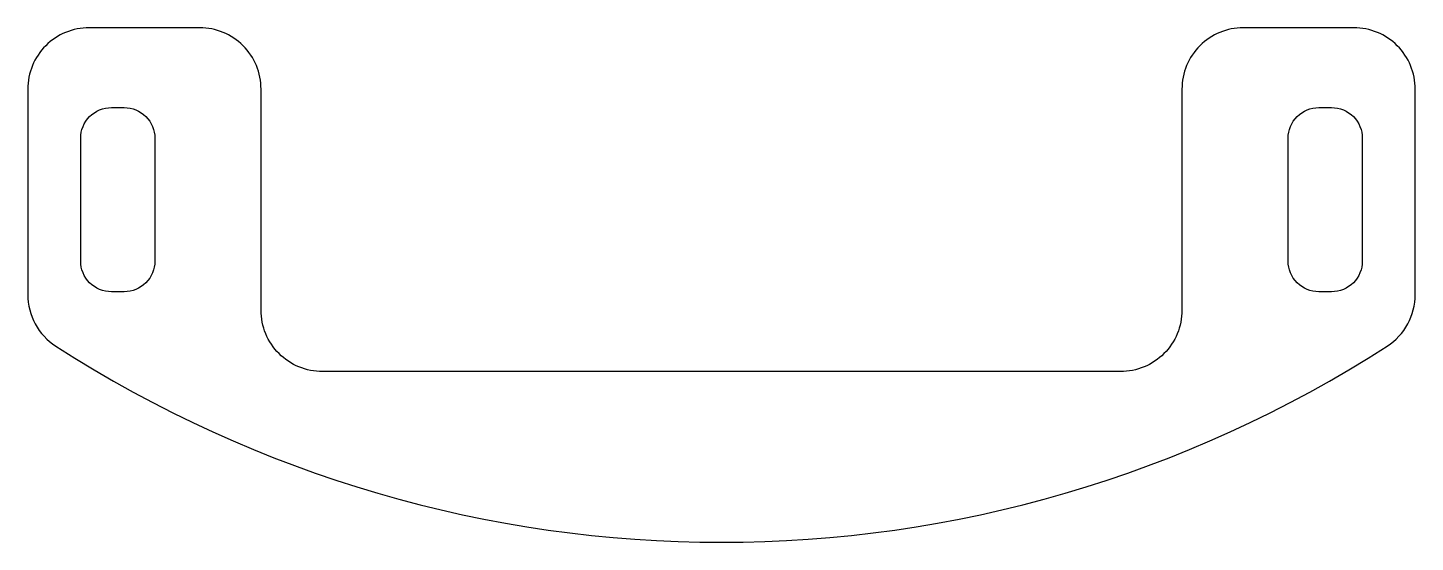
# Model space of a CAD drawing. Extents: x -2.82 to 2.83, y -1.4 to 0.7.
import ezdxf

# ---------------------------------------------------------------- set-up
doc = ezdxf.new("R2010")
doc.units = 0
doc.layers.get('0').update_dxf_attribs({"linetype": 'CONTINUOUS'})

msp = doc.modelspace()

# ---------------------------------------------------------------- linework, layer by layer
for points in [[(-2.825, -0.3865, 0.254771), (-2.7105, -0.5966, 0.294573), (2.7105, -0.5966, 0.254771), (2.825, -0.3865), (2.825, 0.45, 0.414214), (2.575, 0.7), (2.125, 0.7, 0.414214), (1.875, 0.45), (1.875, -0.45, -0.414214), (1.625, -0.7), (-1.625, -0.7, -0.414214), (-1.875, -0.45), (-1.875, 0.45, 0.414214), (-2.125, 0.7), (-2.575, 0.7, 0.414214), (-2.825, 0.45)], [(-2.6095, -0.25), (-2.6095, 0.25, -0.414214), (-2.4845, 0.375), (-2.4325, 0.375, -0.414214), (-2.3075, 0.25), (-2.3075, -0.25, -0.414214), (-2.4325, -0.375), (-2.4845, -0.375, -0.414214)], [(2.3075, -0.25), (2.3075, 0.25, -0.414214), (2.4325, 0.375), (2.4845, 0.375, -0.414214), (2.6095, 0.25), (2.6095, -0.25, -0.414214), (2.4845, -0.375), (2.4325, -0.375, -0.414214)]]:
    msp.add_lwpolyline(points, format="xyb", close=True)

doc.saveas('drawing.dxf')
